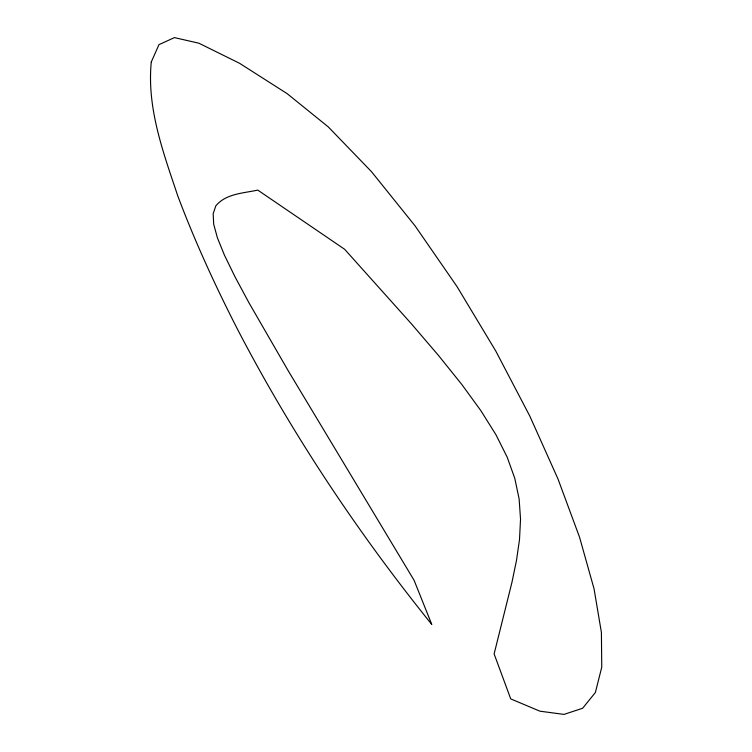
<?xml version="1.0" encoding="UTF-8"?>
<svg xmlns="http://www.w3.org/2000/svg" width="752" height="752" viewBox="0 0 752 752"><rect width="100%" height="100%" fill="white"/><g stroke="black" fill="none" stroke-linecap="round" stroke-linejoin="round"><path stroke-width="1.13" d="M151.284 61.965C146.687 108.128 163.391 152.835 177.773 195.896C194.975 241.683 215.439 286.136 237.707 329.658C292.152 434.205 357.802 532.726 431.77 624.442L414.098 580.318L288.27 370.858L248.912 302.699L234.868 276.548L224.397 255.069L217.384 237.773L213.681 224.152L213.183 213.7L215.815 205.879C225.891 193.555 243.385 193.264 257.767 190.096L344.642 249.279L411.363 323.764L438.651 355.658L461.822 384.498L480.904 410.714L495.972 434.778L507.196 457.178L514.8 478.394L519.124 498.924L520.534 519.218L519.491 539.673L516.455 560.644L511.933 582.405L494.12 653.93L510.73 698.899L539.927 711.185L564.028 714.4L582.65 708.243L595.368 692.526L601.75 667.212L601.403 632.47L594.052 588.835L579.548 537.21L558.012 479.015L529.85 416.176L495.812 351.109L457.047 286.634L415.019 225.807L371.469 171.644L328.239 126.872L287.151 93.652L239.559 63.29L198.923 43.221L174.436 37.6L158.973 44.65L151.284 61.965"/></g></svg>
